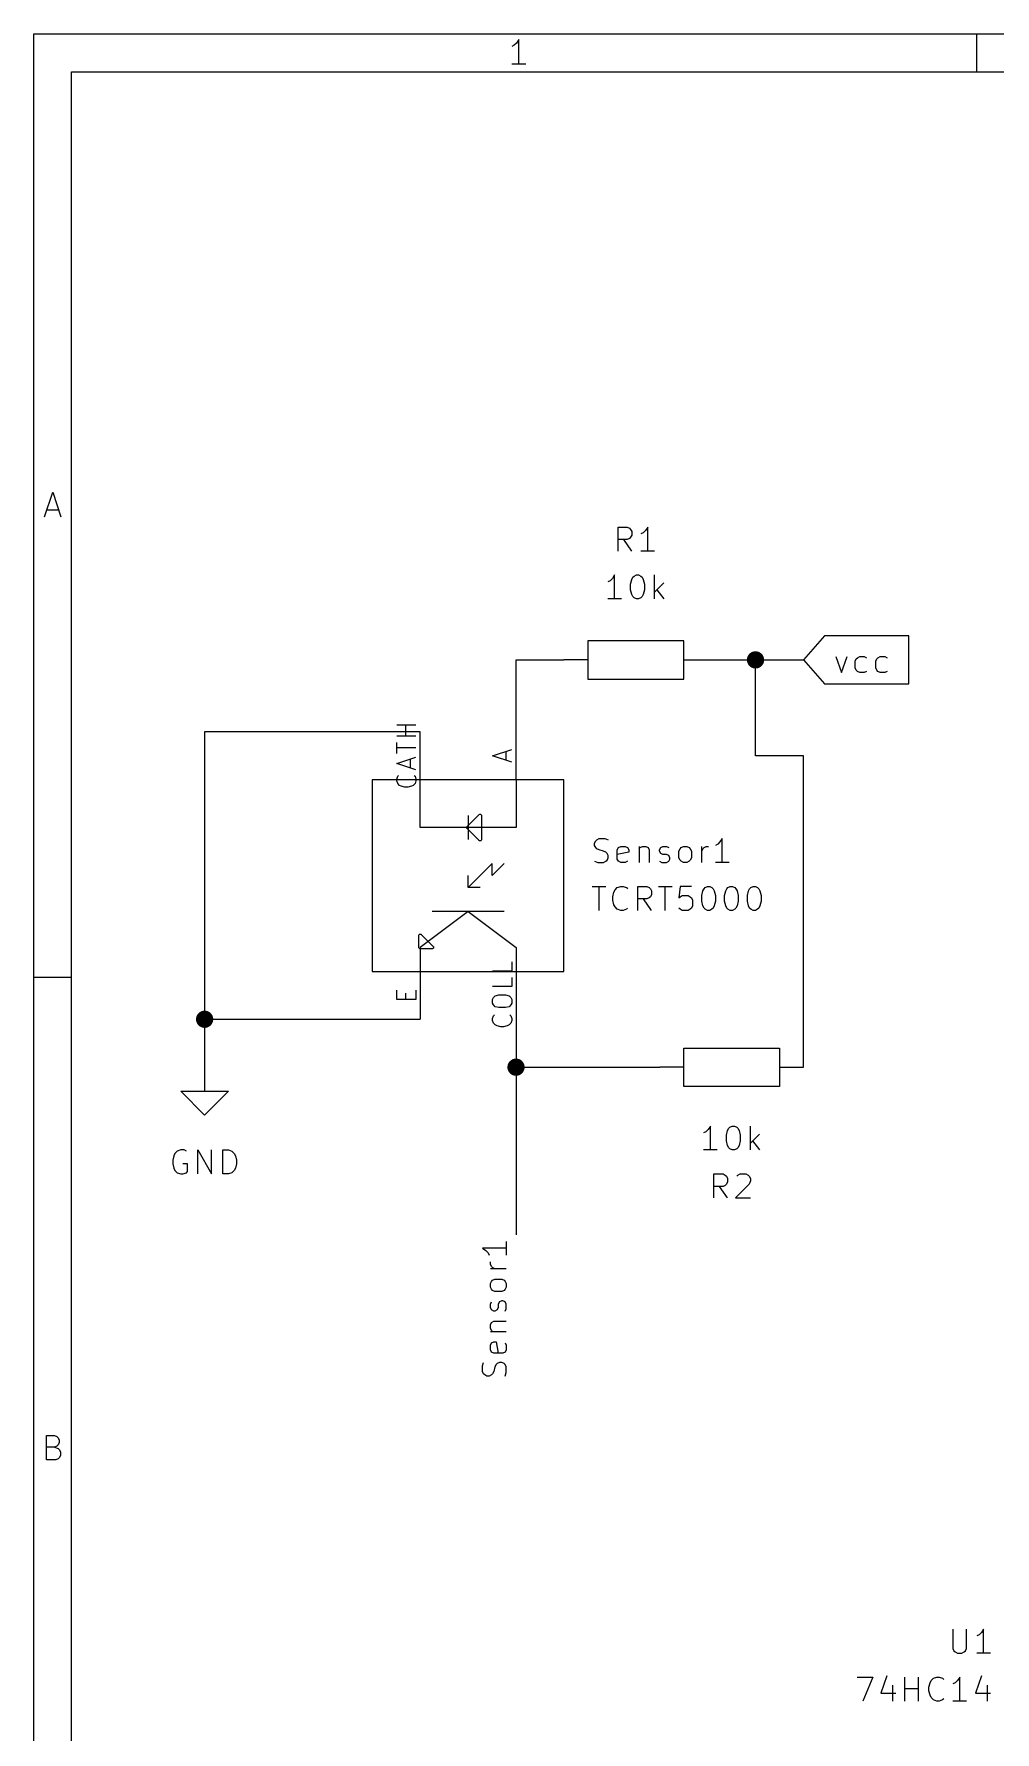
# Model space of a CAD drawing. Extents: x 0.4 to 11.3, y -7.9 to -0.4.
# Drawn here: x 0.394 to 2.4, y -3.938 to -0.394 of the extents above; entities that cross this region are included whole.
import ezdxf

# ---------------------------------------------------------------- set-up
doc = ezdxf.new("R2010")
doc.units = 0
doc.header["$MEASUREMENT"] = 0
for name, color, linetype in [('CYAN2', 4, 'CONTINUOUS'), ('GRAY1', 251, 'CONTINUOUS'), ('GREEN3', 91, 'CONTINUOUS'), ('LYELLOW', 51, 'CONTINUOUS'), ('RED2', 1, 'CONTINUOUS'), ('RED3', 11, 'CONTINUOUS')]:
    doc.layers.add(name, color=color, linetype=linetype)

msp = doc.modelspace()

# ---------------------------------------------------------------- linework, layer by layer
at = {"layer": 'CYAN2', "linetype": 'CONTINUOUS'}
for p, q in [((1.6131, -1.4728), (1.6131, -1.4228)), ((1.6131, -1.4228), (1.6321, -1.4228)), ((1.6321, -1.449), (1.6131, -1.449)), ((1.6417, -1.4728), (1.625, -1.449)), ((1.6321, -1.4228), (1.6369, -1.4252)), ((1.6369, -1.4466), (1.6321, -1.449)), ((1.6369, -1.4252), (1.6393, -1.4276)), ((1.6393, -1.4442), (1.6369, -1.4466)), ((1.6393, -1.4276), (1.6417, -1.4323)), ((1.6417, -1.4395), (1.6393, -1.4442)), ((1.6417, -1.4323), (1.6417, -1.4395)), ((1.6655, -1.4347), (1.6607, -1.4371)), ((1.6702, -1.4299), (1.6655, -1.4347)), ((1.675, -1.4228), (1.6702, -1.4299)), ((1.675, -1.4728), (1.675, -1.4228)), ((1.6893, -1.4728), (1.6607, -1.4728)), ((1.6059, -1.5228), (1.6012, -1.5299)), ((1.6059, -1.5728), (1.6059, -1.5228)), ((1.6464, -1.5252), (1.6512, -1.5228)), ((1.6512, -1.5228), (1.6559, -1.5228)), ((1.6559, -1.5228), (1.6607, -1.5252)), ((1.6893, -1.5728), (1.6893, -1.5228)), ((1.5964, -1.5347), (1.5917, -1.5371)), ((1.6012, -1.5299), (1.5964, -1.5347)), ((1.6393, -1.5418), (1.6417, -1.5323)), ((1.6393, -1.5538), (1.6393, -1.5418)), ((1.6417, -1.5633), (1.6393, -1.5538)), ((1.6417, -1.5323), (1.644, -1.5276)), ((1.644, -1.5276), (1.6464, -1.5252)), ((1.6607, -1.5252), (1.6631, -1.5276)), ((1.6631, -1.5276), (1.6655, -1.5323)), ((1.6655, -1.5323), (1.6679, -1.5418)), ((1.6679, -1.5538), (1.6655, -1.5633)), ((1.6679, -1.5418), (1.6679, -1.5538)), ((1.7083, -1.5395), (1.6893, -1.5585)), ((1.694, -1.5538), (1.7083, -1.5728)), ((1.6202, -1.5728), (1.5917, -1.5728)), ((1.644, -1.568), (1.6417, -1.5633)), ((1.6464, -1.5704), (1.644, -1.568)), ((1.6512, -1.5728), (1.6464, -1.5704)), ((1.6559, -1.5728), (1.6512, -1.5728)), ((1.6607, -1.5704), (1.6559, -1.5728)), ((1.6631, -1.568), (1.6607, -1.5704)), ((1.6655, -1.5633), (1.6631, -1.568)), ((1.5639, -2.0823), (1.5663, -2.0776)), ((1.5639, -2.0871), (1.5639, -2.0823)), ((1.5663, -2.0918), (1.5639, -2.0871)), ((1.5663, -2.0776), (1.5687, -2.0752)), ((1.5687, -2.0752), (1.5734, -2.0728)), ((1.5734, -2.0728), (1.5853, -2.0728)), ((1.5853, -2.0728), (1.5925, -2.0752)), ((1.6139, -2.0918), (1.6187, -2.0895)), ((1.6187, -2.0895), (1.6282, -2.0895)), ((1.6282, -2.0895), (1.6329, -2.0918)), ((1.6568, -2.0895), (1.6568, -2.1228)), ((1.6591, -2.0918), (1.6639, -2.0895)), ((1.6639, -2.0895), (1.671, -2.0895)), ((1.671, -2.0895), (1.6758, -2.0918)), ((1.702, -2.0918), (1.7068, -2.0895)), ((1.7068, -2.0895), (1.7139, -2.0895)), ((1.7139, -2.0895), (1.7187, -2.0918)), ((1.7449, -2.0918), (1.7496, -2.0895)), ((1.7496, -2.0895), (1.7568, -2.0895)), ((1.7568, -2.0895), (1.7615, -2.0918)), ((1.7877, -2.1228), (1.7877, -2.0895)), ((1.7925, -2.0918), (1.7972, -2.0895)), ((1.7972, -2.0895), (1.802, -2.0895)), ((1.821, -2.0847), (1.8163, -2.0871)), ((1.8258, -2.0799), (1.821, -2.0847)), ((1.8306, -2.0728), (1.8258, -2.0799)), ((1.8306, -2.1228), (1.8306, -2.0728)), ((1.5639, -2.1204), (1.571, -2.1228)), ((1.5687, -2.0942), (1.5663, -2.0918)), ((1.5734, -2.0966), (1.5687, -2.0942)), ((1.571, -2.1228), (1.5829, -2.1228)), ((1.5829, -2.099), (1.5734, -2.0966)), ((1.5877, -2.1014), (1.5829, -2.099)), ((1.5829, -2.1228), (1.5877, -2.1204)), ((1.5901, -2.1038), (1.5877, -2.1014)), ((1.5877, -2.1204), (1.5901, -2.118)), ((1.5925, -2.1085), (1.5901, -2.1038)), ((1.5901, -2.118), (1.5925, -2.1133)), ((1.5925, -2.1133), (1.5925, -2.1085)), ((1.6115, -2.0966), (1.6139, -2.0918)), ((1.6115, -2.1157), (1.6115, -2.0966)), ((1.6353, -2.1014), (1.6115, -2.1061)), ((1.6139, -2.1204), (1.6115, -2.1157)), ((1.6187, -2.1228), (1.6139, -2.1204)), ((1.6282, -2.1228), (1.6187, -2.1228)), ((1.6329, -2.1204), (1.6282, -2.1228)), ((1.6329, -2.0918), (1.6353, -2.0966)), ((1.6353, -2.0966), (1.6353, -2.1014)), ((1.6568, -2.0942), (1.6591, -2.0918)), ((1.6758, -2.0918), (1.6782, -2.0966)), ((1.6782, -2.0966), (1.6782, -2.1228)), ((1.6996, -2.0966), (1.702, -2.0918)), ((1.6996, -2.099), (1.6996, -2.0966)), ((1.702, -2.1038), (1.6996, -2.099)), ((1.6996, -2.1204), (1.7044, -2.1228)), ((1.7068, -2.1061), (1.702, -2.1038)), ((1.7044, -2.1228), (1.7139, -2.1228)), ((1.7139, -2.1061), (1.7068, -2.1061)), ((1.7187, -2.1085), (1.7139, -2.1061)), ((1.7139, -2.1228), (1.7187, -2.1204)), ((1.721, -2.1133), (1.7187, -2.1085)), ((1.7187, -2.1204), (1.721, -2.1157)), ((1.721, -2.1157), (1.721, -2.1133)), ((1.7401, -2.099), (1.7425, -2.0942)), ((1.7401, -2.1133), (1.7401, -2.099)), ((1.7425, -2.118), (1.7401, -2.1133)), ((1.7425, -2.0942), (1.7449, -2.0918)), ((1.7449, -2.1204), (1.7425, -2.118)), ((1.7496, -2.1228), (1.7449, -2.1204)), ((1.7568, -2.1228), (1.7496, -2.1228)), ((1.7615, -2.1204), (1.7568, -2.1228)), ((1.7615, -2.0918), (1.7639, -2.0942)), ((1.7639, -2.118), (1.7615, -2.1204)), ((1.7639, -2.0942), (1.7663, -2.099)), ((1.7663, -2.1133), (1.7639, -2.118)), ((1.7663, -2.099), (1.7663, -2.1133)), ((1.7877, -2.099), (1.7901, -2.0942)), ((1.7901, -2.0942), (1.7925, -2.0918)), ((1.8449, -2.1228), (1.8163, -2.1228)), ((1.5591, -2.1728), (1.5877, -2.1728)), ((1.5734, -2.2228), (1.5734, -2.1728)), ((1.602, -2.1942), (1.6044, -2.1847)), ((1.602, -2.2014), (1.602, -2.1942)), ((1.6044, -2.1847), (1.6068, -2.1799)), ((1.6068, -2.1799), (1.6115, -2.1752)), ((1.6115, -2.1752), (1.6187, -2.1728)), ((1.6187, -2.1728), (1.6234, -2.1728)), ((1.6234, -2.1728), (1.6306, -2.1752)), ((1.6306, -2.1752), (1.6329, -2.1776)), ((1.6544, -2.2228), (1.6544, -2.1728)), ((1.6544, -2.1728), (1.6734, -2.1728)), ((1.6734, -2.1728), (1.6782, -2.1752)), ((1.6782, -2.1966), (1.6734, -2.199)), ((1.6782, -2.1752), (1.6806, -2.1776)), ((1.6806, -2.1942), (1.6782, -2.1966)), ((1.6806, -2.1776), (1.6829, -2.1823)), ((1.6829, -2.1895), (1.6806, -2.1942)), ((1.6829, -2.1823), (1.6829, -2.1895)), ((1.6972, -2.1728), (1.7258, -2.1728)), ((1.7115, -2.2228), (1.7115, -2.1728)), ((1.7425, -2.1728), (1.7401, -2.1966)), ((1.7401, -2.1966), (1.7425, -2.1942)), ((1.7663, -2.1728), (1.7425, -2.1728)), ((1.7425, -2.1942), (1.7472, -2.1918)), ((1.7472, -2.1918), (1.7591, -2.1918)), ((1.7591, -2.1918), (1.7639, -2.1942)), ((1.7639, -2.1942), (1.7663, -2.1966)), ((1.7663, -2.1966), (1.7687, -2.2014)), ((1.7877, -2.1918), (1.7901, -2.1823)), ((1.7877, -2.2038), (1.7877, -2.1918)), ((1.7901, -2.1823), (1.7925, -2.1776)), ((1.7925, -2.1776), (1.7949, -2.1752)), ((1.7949, -2.1752), (1.7996, -2.1728)), ((1.7996, -2.1728), (1.8044, -2.1728)), ((1.8044, -2.1728), (1.8091, -2.1752)), ((1.8091, -2.1752), (1.8115, -2.1776)), ((1.8115, -2.1776), (1.8139, -2.1823)), ((1.8139, -2.1823), (1.8163, -2.1918)), ((1.8163, -2.1918), (1.8163, -2.2038)), ((1.8353, -2.1918), (1.8377, -2.1823)), ((1.8353, -2.2038), (1.8353, -2.1918)), ((1.8377, -2.1823), (1.8401, -2.1776)), ((1.8401, -2.1776), (1.8425, -2.1752)), ((1.8425, -2.1752), (1.8472, -2.1728)), ((1.8472, -2.1728), (1.852, -2.1728)), ((1.852, -2.1728), (1.8568, -2.1752)), ((1.8568, -2.1752), (1.8591, -2.1776)), ((1.8591, -2.1776), (1.8615, -2.1823)), ((1.8615, -2.1823), (1.8639, -2.1918)), ((1.8639, -2.1918), (1.8639, -2.2038)), ((1.8829, -2.1918), (1.8853, -2.1823)), ((1.8829, -2.2038), (1.8829, -2.1918)), ((1.8853, -2.1823), (1.8877, -2.1776)), ((1.8877, -2.1776), (1.8901, -2.1752)), ((1.8901, -2.1752), (1.8948, -2.1728)), ((1.8948, -2.1728), (1.8996, -2.1728)), ((1.8996, -2.1728), (1.9044, -2.1752)), ((1.9044, -2.1752), (1.9068, -2.1776)), ((1.9068, -2.1776), (1.9091, -2.1823)), ((1.9091, -2.1823), (1.9115, -2.1918)), ((1.9115, -2.1918), (1.9115, -2.2038)), ((1.6044, -2.2109), (1.602, -2.2014)), ((1.6068, -2.2157), (1.6044, -2.2109)), ((1.6115, -2.2204), (1.6068, -2.2157)), ((1.6187, -2.2228), (1.6115, -2.2204)), ((1.6234, -2.2228), (1.6187, -2.2228)), ((1.6306, -2.2204), (1.6234, -2.2228)), ((1.6329, -2.218), (1.6306, -2.2204)), ((1.6734, -2.199), (1.6544, -2.199)), ((1.6829, -2.2228), (1.6663, -2.199)), ((1.7425, -2.2204), (1.7401, -2.218)), ((1.7472, -2.2228), (1.7425, -2.2204)), ((1.7591, -2.2228), (1.7472, -2.2228)), ((1.7639, -2.2204), (1.7591, -2.2228)), ((1.7663, -2.218), (1.7639, -2.2204)), ((1.7687, -2.2133), (1.7663, -2.218)), ((1.7687, -2.2014), (1.7687, -2.2133)), ((1.7901, -2.2133), (1.7877, -2.2038)), ((1.7925, -2.218), (1.7901, -2.2133)), ((1.7949, -2.2204), (1.7925, -2.218)), ((1.7996, -2.2228), (1.7949, -2.2204)), ((1.8044, -2.2228), (1.7996, -2.2228)), ((1.8091, -2.2204), (1.8044, -2.2228)), ((1.8115, -2.218), (1.8091, -2.2204)), ((1.8139, -2.2133), (1.8115, -2.218)), ((1.8163, -2.2038), (1.8139, -2.2133)), ((1.8377, -2.2133), (1.8353, -2.2038)), ((1.8401, -2.218), (1.8377, -2.2133)), ((1.8425, -2.2204), (1.8401, -2.218)), ((1.8472, -2.2228), (1.8425, -2.2204)), ((1.852, -2.2228), (1.8472, -2.2228)), ((1.8568, -2.2204), (1.852, -2.2228)), ((1.8591, -2.218), (1.8568, -2.2204)), ((1.8615, -2.2133), (1.8591, -2.218)), ((1.8639, -2.2038), (1.8615, -2.2133)), ((1.8853, -2.2133), (1.8829, -2.2038)), ((1.8877, -2.218), (1.8853, -2.2133)), ((1.8901, -2.2204), (1.8877, -2.218)), ((1.8948, -2.2228), (1.8901, -2.2204)), ((1.8996, -2.2228), (1.8948, -2.2228)), ((1.9044, -2.2204), (1.8996, -2.2228)), ((1.9068, -2.218), (1.9044, -2.2204)), ((1.9091, -2.2133), (1.9068, -2.218)), ((1.9115, -2.2038), (1.9091, -2.2133)), ((1.7964, -2.6847), (1.7917, -2.6871)), ((1.8012, -2.6799), (1.7964, -2.6847)), ((1.8059, -2.6728), (1.8012, -2.6799)), ((1.8059, -2.7228), (1.8059, -2.6728)), ((1.8393, -2.6919), (1.8417, -2.6823)), ((1.8393, -2.7038), (1.8393, -2.6919)), ((1.8417, -2.6823), (1.844, -2.6776)), ((1.844, -2.6776), (1.8464, -2.6752)), ((1.8464, -2.6752), (1.8512, -2.6728)), ((1.8512, -2.6728), (1.8559, -2.6728)), ((1.8559, -2.6728), (1.8607, -2.6752)), ((1.8607, -2.6752), (1.8631, -2.6776)), ((1.8631, -2.6776), (1.8655, -2.6823)), ((1.8655, -2.6823), (1.8679, -2.6919)), ((1.8679, -2.6919), (1.8679, -2.7038)), ((1.8893, -2.7228), (1.8893, -2.6728)), ((1.9083, -2.6895), (1.8893, -2.7085)), ((0.6929, -2.7252), (0.6881, -2.7299)), ((0.7, -2.7228), (0.6929, -2.7252)), ((0.7071, -2.7228), (0.7, -2.7228)), ((0.7119, -2.7252), (0.7071, -2.7228)), ((0.7357, -2.7728), (0.7357, -2.7228)), ((0.7357, -2.7228), (0.7643, -2.7728)), ((0.7643, -2.7728), (0.7643, -2.7228)), ((0.7881, -2.7728), (0.7881, -2.7228)), ((0.7881, -2.7228), (0.8, -2.7228)), ((0.8, -2.7228), (0.8071, -2.7252)), ((0.8071, -2.7252), (0.8119, -2.7299)), ((1.8202, -2.7228), (1.7917, -2.7228)), ((1.8417, -2.7133), (1.8393, -2.7038)), ((1.844, -2.718), (1.8417, -2.7133)), ((1.8464, -2.7204), (1.844, -2.718)), ((1.8512, -2.7228), (1.8464, -2.7204)), ((1.8559, -2.7228), (1.8512, -2.7228)), ((1.8607, -2.7204), (1.8559, -2.7228)), ((1.8631, -2.718), (1.8607, -2.7204)), ((1.8655, -2.7133), (1.8631, -2.718)), ((1.8679, -2.7038), (1.8655, -2.7133)), ((1.894, -2.7038), (1.9083, -2.7228)), ((0.6857, -2.7347), (0.6833, -2.7442)), ((0.6833, -2.7442), (0.6833, -2.7514)), ((0.6833, -2.7514), (0.6857, -2.7609)), ((0.6881, -2.7299), (0.6857, -2.7347)), ((0.6857, -2.7609), (0.6881, -2.7657)), ((0.7143, -2.7514), (0.7048, -2.7514)), ((0.7143, -2.768), (0.7143, -2.7514)), ((0.8119, -2.7299), (0.8143, -2.7347)), ((0.8143, -2.7609), (0.8119, -2.7657)), ((0.8143, -2.7347), (0.8167, -2.7442)), ((0.8167, -2.7514), (0.8143, -2.7609)), ((0.8167, -2.7442), (0.8167, -2.7514)), ((0.6881, -2.7657), (0.6929, -2.7704)), ((0.6929, -2.7704), (0.7, -2.7728)), ((0.7, -2.7728), (0.7048, -2.7728)), ((0.7048, -2.7728), (0.7119, -2.7704)), ((0.7119, -2.7704), (0.7143, -2.768)), ((0.8, -2.7728), (0.7881, -2.7728)), ((0.8071, -2.7704), (0.8, -2.7728)), ((0.8119, -2.7657), (0.8071, -2.7704)), ((1.8131, -2.8228), (1.8131, -2.7728)), ((1.8131, -2.7728), (1.8321, -2.7728)), ((1.8321, -2.799), (1.8131, -2.799)), ((1.8417, -2.8228), (1.825, -2.799)), ((1.8321, -2.7728), (1.8369, -2.7752)), ((1.8369, -2.7966), (1.8321, -2.799)), ((1.8369, -2.7752), (1.8393, -2.7776)), ((1.8393, -2.7942), (1.8369, -2.7966)), ((1.8393, -2.7776), (1.8417, -2.7823)), ((1.8417, -2.7895), (1.8393, -2.7942)), ((1.8417, -2.7823), (1.8417, -2.7895)), ((1.8869, -2.7942), (1.8583, -2.8228)), ((1.8607, -2.7776), (1.8631, -2.7752)), ((1.8631, -2.7752), (1.8679, -2.7728)), ((1.8679, -2.7728), (1.8798, -2.7728)), ((1.8798, -2.7728), (1.8845, -2.7752)), ((1.8845, -2.7752), (1.8869, -2.7776)), ((1.8869, -2.7776), (1.8893, -2.7823)), ((1.8893, -2.7871), (1.8869, -2.7942)), ((1.8893, -2.7823), (1.8893, -2.7871)), ((1.8583, -2.8228), (1.8893, -2.8228)), ((2.3119, -3.7228), (2.3119, -3.7633)), ((2.3119, -3.7228), (2.3119, -3.7633)), ((2.3405, -3.7633), (2.3405, -3.7228)), ((2.3405, -3.7633), (2.3405, -3.7228)), ((2.3667, -3.7347), (2.3619, -3.7371)), ((2.3667, -3.7347), (2.3619, -3.7371)), ((2.3714, -3.7299), (2.3667, -3.7347)), ((2.3714, -3.7299), (2.3667, -3.7347)), ((2.3762, -3.7228), (2.3714, -3.7299)), ((2.3762, -3.7228), (2.3714, -3.7299)), ((2.3762, -3.7728), (2.3762, -3.7228)), ((2.3762, -3.7728), (2.3762, -3.7228)), ((2.3119, -3.7633), (2.3143, -3.768)), ((2.3119, -3.7633), (2.3143, -3.768)), ((2.3143, -3.768), (2.3167, -3.7704)), ((2.3143, -3.768), (2.3167, -3.7704)), ((2.3167, -3.7704), (2.3214, -3.7728)), ((2.3167, -3.7704), (2.3214, -3.7728)), ((2.3214, -3.7728), (2.3309, -3.7728)), ((2.3214, -3.7728), (2.3309, -3.7728)), ((2.3309, -3.7728), (2.3357, -3.7704)), ((2.3309, -3.7728), (2.3357, -3.7704)), ((2.3357, -3.7704), (2.3381, -3.768)), ((2.3357, -3.7704), (2.3381, -3.768)), ((2.3381, -3.768), (2.3405, -3.7633)), ((2.3381, -3.768), (2.3405, -3.7633)), ((2.3905, -3.7728), (2.3619, -3.7728)), ((2.3905, -3.7728), (2.3619, -3.7728)), ((2.1119, -3.8228), (2.1452, -3.8228)), ((2.1119, -3.8228), (2.1452, -3.8228)), ((2.1452, -3.8228), (2.1238, -3.8728)), ((2.1452, -3.8228), (2.1238, -3.8728)), ((2.1738, -3.8204), (2.1619, -3.8561)), ((2.1738, -3.8204), (2.1619, -3.8561)), ((2.2119, -3.8728), (2.2119, -3.8228)), ((2.2119, -3.8728), (2.2119, -3.8228)), ((2.2405, -3.8728), (2.2405, -3.8228)), ((2.2405, -3.8728), (2.2405, -3.8228)), ((2.2667, -3.8299), (2.2714, -3.8252)), ((2.2667, -3.8299), (2.2714, -3.8252)), ((2.2714, -3.8252), (2.2786, -3.8228)), ((2.2714, -3.8252), (2.2786, -3.8228)), ((2.2786, -3.8228), (2.2833, -3.8228)), ((2.2786, -3.8228), (2.2833, -3.8228)), ((2.2833, -3.8228), (2.2905, -3.8252)), ((2.2833, -3.8228), (2.2905, -3.8252)), ((2.2905, -3.8252), (2.2929, -3.8276)), ((2.2905, -3.8252), (2.2929, -3.8276)), ((2.3262, -3.8228), (2.3214, -3.8299)), ((2.3262, -3.8228), (2.3214, -3.8299)), ((2.3262, -3.8728), (2.3262, -3.8228)), ((2.3262, -3.8728), (2.3262, -3.8228)), ((2.3714, -3.8204), (2.3595, -3.8561)), ((2.3714, -3.8204), (2.3595, -3.8561)), ((2.1619, -3.8561), (2.1929, -3.8561)), ((2.1619, -3.8561), (2.1929, -3.8561)), ((2.1857, -3.8395), (2.1857, -3.8728)), ((2.1857, -3.8395), (2.1857, -3.8728)), ((2.2119, -3.8466), (2.2405, -3.8466)), ((2.2119, -3.8466), (2.2405, -3.8466)), ((2.2619, -3.8442), (2.2643, -3.8347)), ((2.2619, -3.8442), (2.2643, -3.8347)), ((2.2619, -3.8514), (2.2619, -3.8442)), ((2.2619, -3.8514), (2.2619, -3.8442)), ((2.2643, -3.8609), (2.2619, -3.8514)), ((2.2643, -3.8609), (2.2619, -3.8514)), ((2.2643, -3.8347), (2.2667, -3.8299)), ((2.2643, -3.8347), (2.2667, -3.8299)), ((2.2667, -3.8657), (2.2643, -3.8609)), ((2.2667, -3.8657), (2.2643, -3.8609)), ((2.3167, -3.8347), (2.3119, -3.8371)), ((2.3167, -3.8347), (2.3119, -3.8371)), ((2.3214, -3.8299), (2.3167, -3.8347)), ((2.3214, -3.8299), (2.3167, -3.8347)), ((2.3595, -3.8561), (2.3905, -3.8561)), ((2.3595, -3.8561), (2.3905, -3.8561)), ((2.3833, -3.8395), (2.3833, -3.8728)), ((2.3833, -3.8395), (2.3833, -3.8728)), ((2.2714, -3.8704), (2.2667, -3.8657)), ((2.2714, -3.8704), (2.2667, -3.8657)), ((2.2786, -3.8728), (2.2714, -3.8704)), ((2.2786, -3.8728), (2.2714, -3.8704)), ((2.2833, -3.8728), (2.2786, -3.8728)), ((2.2833, -3.8728), (2.2786, -3.8728)), ((2.2905, -3.8704), (2.2833, -3.8728)), ((2.2905, -3.8704), (2.2833, -3.8728)), ((2.2929, -3.868), (2.2905, -3.8704)), ((2.2929, -3.868), (2.2905, -3.8704)), ((2.3405, -3.8728), (2.3119, -3.8728)), ((2.3405, -3.8728), (2.3119, -3.8728))]:
    msp.add_line(p, q, dxfattribs=at)
at = {"layer": 'GRAY1', "linetype": 'CONTINUOUS'}
for p, q in [((1.3798, -2.9279), (1.3298, -2.9279)), ((1.3298, -2.9279), (1.3369, -2.9327)), ((1.3369, -2.9327), (1.3417, -2.9374)), ((1.3417, -2.9374), (1.3441, -2.9422)), ((1.3798, -2.9136), (1.3798, -2.9422)), ((1.3465, -2.9613), (1.3465, -2.9565)), ((1.3488, -2.966), (1.3465, -2.9613)), ((1.3798, -2.9708), (1.3465, -2.9708)), ((1.3512, -2.9684), (1.3488, -2.966)), ((1.356, -2.9708), (1.3512, -2.9684)), ((1.3465, -3.0017), (1.3488, -2.997)), ((1.3465, -3.0089), (1.3465, -3.0017)), ((1.3488, -3.0136), (1.3465, -3.0089)), ((1.3488, -2.997), (1.3512, -2.9946)), ((1.3512, -2.9946), (1.356, -2.9922)), ((1.356, -2.9922), (1.3703, -2.9922)), ((1.3703, -2.9922), (1.375, -2.9946)), ((1.375, -2.9946), (1.3774, -2.997)), ((1.3774, -2.997), (1.3798, -3.0017)), ((1.3798, -3.0089), (1.3774, -3.0136)), ((1.3798, -3.0017), (1.3798, -3.0089)), ((1.3465, -3.0446), (1.3488, -3.0398)), ((1.3465, -3.0517), (1.3465, -3.0446)), ((1.3512, -3.016), (1.3488, -3.0136)), ((1.356, -3.0184), (1.3512, -3.016)), ((1.3703, -3.0184), (1.356, -3.0184)), ((1.3655, -3.0398), (1.3631, -3.0446)), ((1.3631, -3.0446), (1.3631, -3.0517)), ((1.3703, -3.0374), (1.3655, -3.0398)), ((1.375, -3.016), (1.3703, -3.0184)), ((1.3727, -3.0374), (1.3703, -3.0374)), ((1.3774, -3.0398), (1.3727, -3.0374)), ((1.3774, -3.0136), (1.375, -3.016)), ((1.3798, -3.0446), (1.3774, -3.0398)), ((1.3798, -3.0541), (1.3798, -3.0446)), ((1.3488, -3.0565), (1.3465, -3.0517)), ((1.3465, -3.0874), (1.3488, -3.0827)), ((1.3536, -3.0589), (1.3488, -3.0565)), ((1.3488, -3.0827), (1.3536, -3.0803)), ((1.356, -3.0589), (1.3536, -3.0589)), ((1.3536, -3.0803), (1.3798, -3.0803)), ((1.3608, -3.0565), (1.356, -3.0589)), ((1.3631, -3.0517), (1.3608, -3.0565)), ((1.3774, -3.0589), (1.3798, -3.0541)), ((1.3465, -3.0946), (1.3465, -3.0874)), ((1.3488, -3.0993), (1.3465, -3.0946)), ((1.3465, -3.1017), (1.3798, -3.1017)), ((1.3512, -3.1017), (1.3488, -3.0993)), ((1.3465, -3.1303), (1.3488, -3.1255)), ((1.3465, -3.1398), (1.3465, -3.1303)), ((1.3488, -3.1446), (1.3465, -3.1398)), ((1.3488, -3.1255), (1.3536, -3.1232)), ((1.3536, -3.147), (1.3488, -3.1446)), ((1.3536, -3.1232), (1.3584, -3.1232)), ((1.3727, -3.147), (1.3536, -3.147)), ((1.3584, -3.1232), (1.3631, -3.147)), ((1.3774, -3.1446), (1.3727, -3.147)), ((1.3774, -3.1255), (1.3798, -3.1303)), ((1.3798, -3.1398), (1.3774, -3.1446)), ((1.3798, -3.1303), (1.3798, -3.1398)), ((1.3298, -3.1732), (1.3322, -3.166)), ((1.3298, -3.1851), (1.3298, -3.1732)), ((1.3322, -3.1898), (1.3298, -3.1851)), ((1.3536, -3.1851), (1.3512, -3.1898)), ((1.356, -3.1755), (1.3536, -3.1851)), ((1.3584, -3.1708), (1.356, -3.1755)), ((1.3608, -3.1684), (1.3584, -3.1708)), ((1.3655, -3.166), (1.3608, -3.1684)), ((1.3703, -3.166), (1.3655, -3.166)), ((1.375, -3.1684), (1.3703, -3.166)), ((1.3774, -3.1708), (1.375, -3.1684)), ((1.3798, -3.1755), (1.3774, -3.1708)), ((1.3774, -3.1946), (1.3798, -3.1874)), ((1.3798, -3.1874), (1.3798, -3.1755)), ((1.3346, -3.1922), (1.3322, -3.1898)), ((1.3393, -3.1946), (1.3346, -3.1922)), ((1.3441, -3.1946), (1.3393, -3.1946)), ((1.3488, -3.1922), (1.3441, -3.1946)), ((1.3512, -3.1898), (1.3488, -3.1922))]:
    msp.add_line(p, q, dxfattribs=at)
at = {"layer": 'GREEN3', "linetype": 'CONTINUOUS'}
for p, q in [((1.4, -1.7), (1.5, -1.7)), ((1.4, -1.85), (1.4, -1.7)), ((1.8, -1.7), (1.9, -1.7)), ((1.9, -1.9), (1.9, -1.7)), ((1.9, -1.7), (2, -1.7)), ((1.2, -1.85), (0.75, -1.85)), ((0.75, -1.85), (0.75, -2.45)), ((2, -1.9), (1.9, -1.9)), ((2, -2.55), (2, -1.9)), ((0.75, -2.45), (1.2, -2.45)), ((0.75, -2.45), (0.75, -2.55)), ((1.4, -2.45), (1.4, -2.55)), ((1.4, -2.55), (1.4, -2.9)), ((1.4, -2.55), (1.7, -2.55))]:
    msp.add_line(p, q, dxfattribs=at)
at = {"layer": 'GREEN3', "const_width": 0.018}
for points in [[(1.891, -1.7, 1), (1.909, -1.7, 1)], [(0.741, -2.45, 1), (0.759, -2.45, 1)], [(1.391, -2.55, 1), (1.409, -2.55, 1)]]:
    msp.add_lwpolyline(points, format="xyb", close=True, dxfattribs=at)
at = {"layer": 'LYELLOW', "linetype": 'CONTINUOUS'}
for p, q in [((1.1, -1.95), (1.1, -2.35)), ((1.5, -1.95), (1.1, -1.95)), ((1.5, -2.35), (1.5, -1.95)), ((1.1, -2.35), (1.5, -2.35))]:
    msp.add_line(p, q, dxfattribs=at)
at = {"layer": 'RED2', "linetype": 'CONTINUOUS'}
for p, q in [((0.3937, -0.3937), (11.2993, -0.3937)), ((0.3937, -7.8743), (0.3937, -0.3937)), ((1.3965, -0.4174), (1.3916, -0.4199)), ((1.4013, -0.4126), (1.3965, -0.4174)), ((1.4062, -0.4053), (1.4013, -0.4126)), ((1.4062, -0.4564), (1.4062, -0.4053)), ((2.3622, -0.4724), (2.3622, -0.3937)), ((1.4208, -0.4564), (1.3916, -0.4564)), ((0.4724, -0.4724), (11.2206, -0.4724)), ((0.4724, -7.7956), (0.4724, -0.4724)), ((0.416, -1.4013), (0.4331, -1.3501)), ((0.4331, -1.3501), (0.4501, -1.4013)), ((0.4209, -1.3867), (0.4453, -1.3867)), ((1.75, -1.66), (1.55, -1.66)), ((1.55, -1.66), (1.55, -1.74)), ((1.75, -1.74), (1.75, -1.66)), ((2.0438, -1.65), (2, -1.7)), ((2.2201, -1.65), (2.0438, -1.65)), ((2.2201, -1.7), (2.2201, -1.65)), ((1.55, -1.7), (1.5, -1.7)), ((1.75, -1.7), (1.8, -1.7)), ((2, -1.7), (2.0438, -1.75)), ((2.0675, -1.693), (2.0794, -1.7264)), ((2.0794, -1.7264), (2.0913, -1.693)), ((2.108, -1.7026), (2.1104, -1.6978)), ((2.1104, -1.6978), (2.1127, -1.6954)), ((2.1127, -1.6954), (2.1175, -1.693)), ((2.1175, -1.693), (2.127, -1.693)), ((2.127, -1.693), (2.1318, -1.6954)), ((2.1508, -1.7026), (2.1532, -1.6978)), ((2.1532, -1.6978), (2.1556, -1.6954)), ((2.1556, -1.6954), (2.1604, -1.693)), ((2.1604, -1.693), (2.1699, -1.693)), ((2.1699, -1.693), (2.1746, -1.6954)), ((2.2201, -1.75), (2.2201, -1.7)), ((2.108, -1.7169), (2.108, -1.7026)), ((2.1104, -1.7216), (2.108, -1.7169)), ((2.1127, -1.724), (2.1104, -1.7216)), ((2.1175, -1.7264), (2.1127, -1.724)), ((2.127, -1.7264), (2.1175, -1.7264)), ((2.1318, -1.724), (2.127, -1.7264)), ((2.1508, -1.7169), (2.1508, -1.7026)), ((2.1532, -1.7216), (2.1508, -1.7169)), ((2.1556, -1.724), (2.1532, -1.7216)), ((2.1604, -1.7264), (2.1556, -1.724)), ((2.1699, -1.7264), (2.1604, -1.7264)), ((2.1746, -1.724), (2.1699, -1.7264)), ((1.55, -1.74), (1.75, -1.74)), ((2.0438, -1.75), (2.2201, -1.75)), ((1.2, -1.95), (1.2, -1.85)), ((1.4, -1.95), (1.4, -1.85)), ((1.1, -1.95), (1.1, -2.35)), ((1.5, -1.95), (1.1, -1.95)), ((1.2, -2.05), (1.2, -1.95)), ((1.4, -1.95), (1.4, -2.05)), ((1.5, -2.35), (1.5, -1.95)), ((1.4, -2.05), (1.2, -2.05)), ((1.2971, -2.0494), (1.2975, -2.0483)), ((1.2971, -2.0506), (1.2971, -2.0494)), ((1.2975, -2.0517), (1.2971, -2.0506)), ((1.2975, -2.0483), (1.2979, -2.0479)), ((1.2979, -2.0521), (1.2975, -2.0517)), ((1.2979, -2.0479), (1.3229, -2.0229)), ((1.3229, -2.0771), (1.2979, -2.0521)), ((1.3, -2.025), (1.3, -2.075)), ((1.3229, -2.0229), (1.3233, -2.0225)), ((1.3233, -2.0225), (1.3244, -2.0221)), ((1.3233, -2.0225), (1.3233, -2.0225)), ((1.3244, -2.0221), (1.3256, -2.0221)), ((1.3256, -2.0221), (1.3267, -2.0225)), ((1.3267, -2.0225), (1.3275, -2.0233)), ((1.3275, -2.0233), (1.3279, -2.0244)), ((1.3279, -2.0244), (1.328, -2.025)), ((1.328, -2.025), (1.328, -2.075)), ((1.3233, -2.0775), (1.3229, -2.0771)), ((1.3244, -2.0779), (1.3233, -2.0775)), ((1.3233, -2.0775), (1.3233, -2.0775)), ((1.3256, -2.0779), (1.3244, -2.0779)), ((1.3267, -2.0775), (1.3256, -2.0779)), ((1.3275, -2.0767), (1.3267, -2.0775)), ((1.3279, -2.0756), (1.3275, -2.0767)), ((1.328, -2.075), (1.3279, -2.0756)), ((1.35, -2.125), (1.3, -2.175)), ((1.375, -2.125), (1.35, -2.15)), ((1.35, -2.15), (1.35, -2.125)), ((1.3, -2.175), (1.3, -2.15)), ((1.325, -2.175), (1.3, -2.175)), ((1.3, -2.225), (1.2, -2.3)), ((1.3, -2.225), (1.225, -2.225)), ((1.375, -2.225), (1.3, -2.225)), ((1.3, -2.225), (1.4, -2.3)), ((1.197, -2.275), (1.1971, -2.2744)), ((1.197, -2.3), (1.197, -2.275)), ((1.1971, -2.3006), (1.197, -2.3)), ((1.1971, -2.2744), (1.1975, -2.2733)), ((1.1975, -2.3017), (1.1971, -2.3006)), ((1.1975, -2.2733), (1.1983, -2.2725)), ((1.1983, -2.3025), (1.1975, -2.3017)), ((1.1983, -2.2725), (1.1994, -2.2721)), ((1.1994, -2.3029), (1.1983, -2.3025)), ((1.1994, -2.2721), (1.2006, -2.2721)), ((1.2, -2.303), (1.1994, -2.3029)), ((1.2, -2.3), (1.2, -2.35)), ((1.225, -2.303), (1.2, -2.303)), ((1.2006, -2.2721), (1.2017, -2.2725)), ((1.2017, -2.2725), (1.2021, -2.2729)), ((1.2021, -2.2729), (1.2271, -2.2979)), ((1.2256, -2.3029), (1.225, -2.303)), ((1.2267, -2.3025), (1.2256, -2.3029)), ((1.2275, -2.3017), (1.2267, -2.3025)), ((1.2271, -2.2979), (1.2275, -2.2983)), ((1.2275, -2.2983), (1.2275, -2.2983)), ((1.2275, -2.2983), (1.2279, -2.2994)), ((1.2279, -2.3006), (1.2275, -2.3017)), ((1.2279, -2.2994), (1.2279, -2.3006)), ((1.4, -2.3), (1.4, -2.35)), ((0.3937, -2.3622), (0.4724, -2.3622)), ((1.1, -2.35), (1.5, -2.35)), ((1.2, -2.35), (1.2, -2.45)), ((1.4, -2.35), (1.4, -2.45)), ((1.75, -2.59), (1.75, -2.51)), ((1.75, -2.51), (1.95, -2.51)), ((1.95, -2.51), (1.95, -2.59)), ((0.75, -2.55), (0.75, -2.6)), ((1.75, -2.55), (1.7, -2.55)), ((1.95, -2.55), (2, -2.55)), ((0.75, -2.65), (0.7, -2.6)), ((0.7, -2.6), (0.75, -2.6)), ((0.75, -2.6), (0.8, -2.6)), ((0.8, -2.6), (0.75, -2.65)), ((1.95, -2.59), (1.75, -2.59)), ((0.4197, -3.3698), (0.4197, -3.3186)), ((0.4197, -3.3186), (0.4367, -3.3186)), ((0.4367, -3.3186), (0.4416, -3.3211)), ((0.4416, -3.3211), (0.444, -3.3235)), ((0.444, -3.3235), (0.4465, -3.3284)), ((0.4465, -3.3284), (0.4465, -3.3333)), ((0.4367, -3.343), (0.4197, -3.343)), ((0.4416, -3.3406), (0.4367, -3.343)), ((0.4367, -3.343), (0.444, -3.3455)), ((0.444, -3.3381), (0.4416, -3.3406)), ((0.4465, -3.3333), (0.444, -3.3381)), ((0.444, -3.3455), (0.4465, -3.3479)), ((0.4465, -3.365), (0.444, -3.3674)), ((0.4465, -3.3479), (0.4489, -3.3528)), ((0.4489, -3.3601), (0.4465, -3.365)), ((0.4489, -3.3528), (0.4489, -3.3601)), ((0.4392, -3.3698), (0.4197, -3.3698)), ((0.444, -3.3674), (0.4392, -3.3698))]:
    msp.add_line(p, q, dxfattribs=at)
at = {"layer": 'RED3', "linetype": 'CONTINUOUS'}
for p, q in [((1.1911, -1.8362), (1.1511, -1.8362)), ((1.1701, -1.859), (1.1701, -1.8362)), ((1.1911, -1.859), (1.1511, -1.859)), ((1.1511, -1.8952), (1.1511, -1.8724)), ((1.1911, -1.8838), (1.1511, -1.8838)), ((1.1511, -1.9162), (1.1911, -1.9029)), ((1.1797, -1.9257), (1.1797, -1.9067)), ((1.3511, -1.9), (1.3911, -1.8867)), ((1.3911, -1.9133), (1.3511, -1.9)), ((1.3797, -1.9095), (1.3797, -1.8905)), ((1.1911, -1.9295), (1.1511, -1.9162)), ((1.1511, -1.9486), (1.153, -1.9429)), ((1.1511, -1.9524), (1.1511, -1.9486)), ((1.153, -1.9429), (1.1549, -1.941)), ((1.1873, -1.941), (1.1892, -1.9429)), ((1.1892, -1.9429), (1.1911, -1.9486)), ((1.1911, -1.9486), (1.1911, -1.9524)), ((1.153, -1.9581), (1.1511, -1.9524)), ((1.1568, -1.9619), (1.153, -1.9581)), ((1.1606, -1.9638), (1.1568, -1.9619)), ((1.1682, -1.9657), (1.1606, -1.9638)), ((1.174, -1.9657), (1.1682, -1.9657)), ((1.1816, -1.9638), (1.174, -1.9657)), ((1.1854, -1.9619), (1.1816, -1.9638)), ((1.1892, -1.9581), (1.1854, -1.9619)), ((1.1911, -1.9524), (1.1892, -1.9581)), ((1.3911, -2.3305), (1.3911, -2.3495)), ((1.3911, -2.3495), (1.3511, -2.3495)), ((1.3911, -2.3629), (1.3911, -2.3819)), ((1.1511, -2.4086), (1.1511, -2.3895)), ((1.1911, -2.4086), (1.1511, -2.4086)), ((1.1701, -2.4086), (1.1701, -2.3952)), ((1.1911, -2.3895), (1.1911, -2.4086)), ((1.3911, -2.3819), (1.3511, -2.3819)), ((1.3511, -2.4086), (1.353, -2.4048)), ((1.3511, -2.4162), (1.3511, -2.4086)), ((1.353, -2.4048), (1.3568, -2.401)), ((1.3568, -2.401), (1.3644, -2.399)), ((1.3644, -2.399), (1.3778, -2.399)), ((1.3778, -2.399), (1.3854, -2.401)), ((1.3854, -2.401), (1.3892, -2.4048)), ((1.3892, -2.4048), (1.3911, -2.4086)), ((1.3911, -2.4086), (1.3911, -2.4162)), ((1.353, -2.42), (1.3511, -2.4162)), ((1.3511, -2.4486), (1.353, -2.4429)), ((1.3568, -2.4238), (1.353, -2.42)), ((1.353, -2.4429), (1.3549, -2.441)), ((1.3644, -2.4257), (1.3568, -2.4238)), ((1.3778, -2.4257), (1.3644, -2.4257)), ((1.3854, -2.4238), (1.3778, -2.4257)), ((1.3892, -2.42), (1.3854, -2.4238)), ((1.3873, -2.441), (1.3892, -2.4429)), ((1.3911, -2.4162), (1.3892, -2.42)), ((1.3892, -2.4429), (1.3911, -2.4486)), ((1.3511, -2.4524), (1.3511, -2.4486)), ((1.353, -2.4581), (1.3511, -2.4524)), ((1.3568, -2.4619), (1.353, -2.4581)), ((1.3606, -2.4638), (1.3568, -2.4619)), ((1.3682, -2.4657), (1.3606, -2.4638)), ((1.374, -2.4657), (1.3682, -2.4657)), ((1.3816, -2.4638), (1.374, -2.4657)), ((1.3854, -2.4619), (1.3816, -2.4638)), ((1.3892, -2.4581), (1.3854, -2.4619)), ((1.3911, -2.4524), (1.3892, -2.4581)), ((1.3911, -2.4486), (1.3911, -2.4524))]:
    msp.add_line(p, q, dxfattribs=at)

doc.saveas('drawing.dxf')
